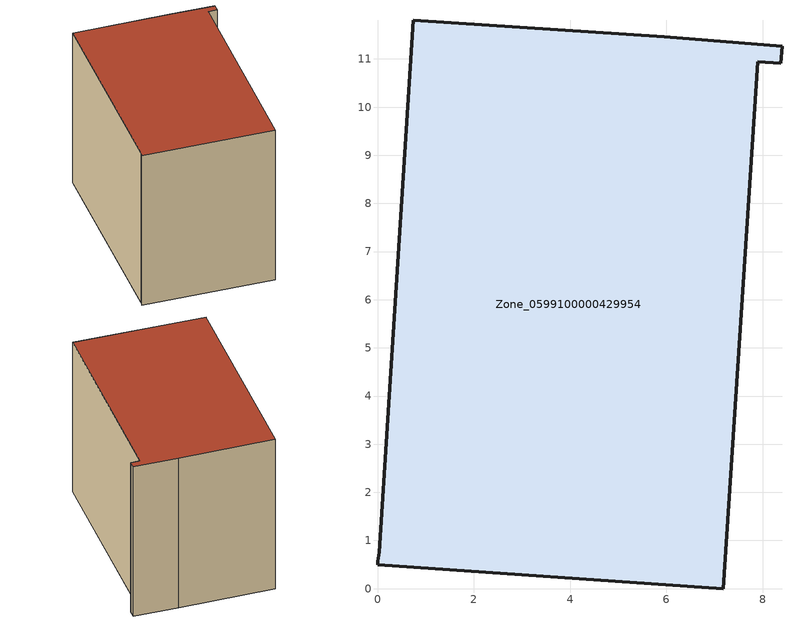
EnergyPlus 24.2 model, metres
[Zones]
Zone_0599100000429954
 floor ground (C_G): 0,0.5 0.01,0.57 0.03,0.76 0.74,11.8 5.96,11.46 8.4,11.26 8.38,10.91 7.9,10.94 7.18,0 z7.56
 wall outside (C_F): 8.38,10.91 8.4,11.26 5.96,11.46 0.74,11.8 0.03,0.76 0.01,0.57 0,0.5 7.18,0 7.9,10.94 8.38,10.91 z7.56:17.01
 roof outside (C_R): 0.01,0.57 0,0.5 7.18,0 7.9,10.94 8.38,10.91 8.4,11.26 5.96,11.46 0.74,11.8 0.03,0.76 z17.01
[BUILDING]
Pand.0599100000429954: North Axis=0; Terrain=City; Loads Convergence Tolerance Value=0.04; Temperature Convergence Tolerance Value=0.4; Solar Distribution=FullExterior; Maximum Number of Warmup Days=25; Minimum Number of Warmup Days=1
[Site:Location]
Rotterdam.The.Hague.AP_ZH_NLD Design_Conditions: Latitude=51.96; Longitude=4.45; Time Zone=1; Elevation=-4.5
[SITE:GROUNDTEMPERATURE:BUILDINGSURFACE]
18, 18, 18, 18, 18, 18, 18, 18, 18, 18, 18, 18
[MATERIAL] Thermal Absorptance=0.9; Solar Absorptance=0.7; Visible Absorptance=0.7
Name | Roughness | Thickness | Conductivity | Density | Specific Heat
G.TI.2006-2014 | MediumSmooth | 0.15 | 0.06 | 540 | 1210
F.TI.2006-2014 | Rough | 0.3 | 0.12 | 1920 | 840
R.TI.2006-2014 | MediumRough | 0.2 | 0.08 | 1500 | 1000
[CONSTRUCTION]
C_G: G.TI.2006-2014
C_F: F.TI.2006-2014
C_R: R.TI.2006-2014
[ZONE]
Zone_0599100000429954: Type=1; Multiplier=1; Ceiling Height=Autocalculate; Volume=Autocalculate; Floor Area=autocalculate; Part of Total Floor Area=Yes
[ZONEINFILTRATION:DESIGNFLOWRATE]
Infil_Zone_0599100000429954: Zone or ZoneList or Space or SpaceList=Zone_0599100000429954; Schedule=AlwaysOn; Design Flow Rate Calculation Method=Flow/Area; Flow Rate per Floor Area=0.0015; Constant Term Coefficient=1; Temperature Term Coefficient=0; Velocity Term Coefficient=0; Velocity Squared Term Coefficient=0
[HVACTEMPLATE:ZONE:IDEALLOADSAIRSYSTEM]
Zone_0599100000429954: Maximum Heating Supply Air Temperature=50; Minimum Cooling Supply Air Temperature=13; Maximum Heating Supply Air Humidity Ratio=0.0156; Minimum Cooling Supply Air Humidity Ratio=0.0077; Heating Limit=NoLimit; Cooling Limit=NoLimit; Dehumidification Control Type=ConstantSensibleHeatRatio; Cooling Sensible Heat Ratio=0.7; Dehumidification Setpoint=60; Humidification Control Type=None; Humidification Setpoint=30; Outdoor Air Method=None; Outdoor Air Flow Rate per Person=0.00944; Outdoor Air Flow Rate per Zone Floor Area=0; Outdoor Air Flow Rate per Zone=0; Demand Controlled Ventilation Type=None; Outdoor Air Economizer Type=NoEconomizer; Heat Recovery Type=None; Sensible Heat Recovery Effectiveness=0.7; Latent Heat Recovery Effectiveness=0.65
[ZONECONTROL:THERMOSTAT]
ThermostatControl_Zone_0599100000429954: Zone or ZoneList=Zone_0599100000429954; Control Type Schedule=DualSetpointControlType; Control 1=Thermostat_Zone_0599100000429954; Temperature Difference Between Cutout And Setpoint=0
[THERMOSTATSETPOINT:DUALSETPOINT]
Thermostat_Zone_0599100000429954: Heating Setpoint Temperature Schedule=HeatingSetpoint_Zone_0599100000429954; Cooling Setpoint Temperature Schedule=CoolingSetpoint_Zone_0599100000429954
[SCHEDULE:COMPACT]
HeatingSetpoint_Zone_0599100000429954: Through: 12/31, For: AllDays, Until: 24:00, 21
CoolingSetpoint_Zone_0599100000429954: Through: 12/31, For: AllDays, Until: 24:00, 24
DualSetpointControlType: Through: 12/31, For: AllDays, Until: 24:00, 4
AlwaysOn: Through: 12/31, For: AllDays, Until: 24:00, 1
